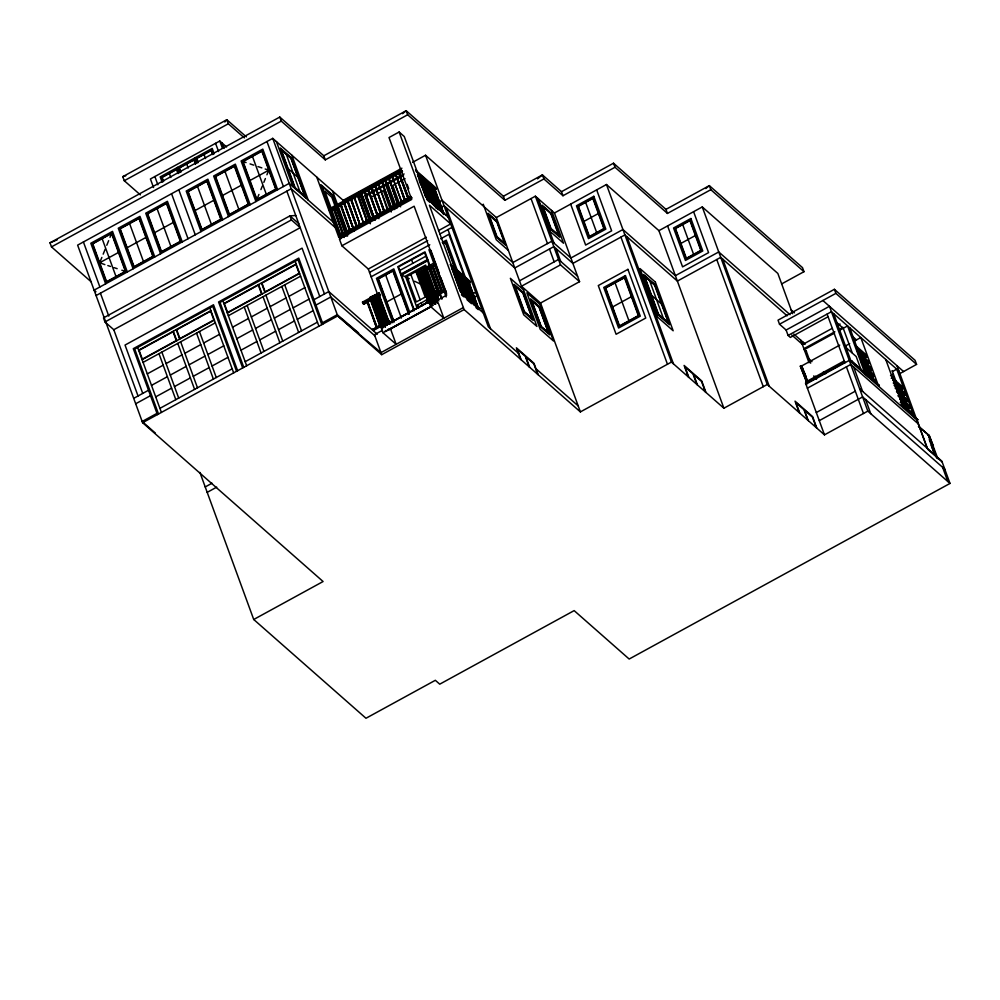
<?xml version="1.0" encoding="UTF-8"?>
<svg xmlns="http://www.w3.org/2000/svg" width="1000" height="1000" viewBox="0 0 1000 1000"><rect width="100%" height="100%" fill="white"/><g stroke="black" fill="none" stroke-linecap="round" stroke-linejoin="round"><path stroke-width="1.5" d="M437.525 298.825L439.338 292.987L435.112 290.988M104.85 264.613L99.688 262.75L101.862 257.4M103.175 254.15L105.188 249.175M106.788 245.263L108.65 240.675M110 237.325L111.55 233.525L125.4 271.4L106.613 281.688L92.762 243.812L111.55 233.525M256.913 199.425L275.7 189.137L261.85 151.275L243.062 161.55L256.913 199.425L258.938 194.45M260.912 189.575L262.3 186.137M263.837 182.375L265.387 178.55M266.913 174.788L268.775 170.2L265.2 169M927.688 435.213L929.137 435.3L937.85 458.725M929.137 435.3L933.4 446.05M224.8 122L226.838 119.712L246.363 136.888M402.55 113.675L406.175 110.712L503.387 196.25L504.875 200.312L543.9 178.962L562.975 195.738L615 167.262L667.45 213.425L710.812 189.7L803.988 271.688L782.138 283.65M537.562 178.85L542.413 174.9L561.487 191.688L562.975 195.738M705.75 188.55L709.325 185.637L802.5 267.638L803.988 271.688M805.925 383.488L844.938 362.125L805.55 383.15L806.65 384.787L805.925 384.175L849.262 360.4L917.138 420.125L917.85 419.725L903.913 406.775L903.162 407.1M387.562 320.863L388.65 320.262L389.538 321.025L390.562 323.812M387.75 321.375L389.237 321.8M388.45 321.625L389.538 321.025M891.263 378.312L894 376.8M899.475 373.8L916.575 364.387L915.088 360.337L834.388 289.312L778.025 320.163L779.513 324.225L786.112 330.025L788.088 335.438L790.337 337.425L828.012 316.8M140.35 194.862L124.275 180.725L122.788 176.663L226.838 119.712L228.325 123.775L244.4 137.912M124.275 180.725L228.325 123.775M226.562 146.975L219.788 141.012L150.412 178.975L153.55 187.537M91.3 281.925L51.487 246.887L50 242.825L279.788 117.062L323.8 155.8L325.288 159.863L407.663 114.775L504.875 200.312M51.487 246.887L281.275 121.125L325.288 159.863M354.325 230.825L343.162 200.338L272.738 138.363L77.625 245.138L142.613 422.7L323.088 581.525L253.725 619.487L199.9 472.413M99.688 262.75L118.475 252.463M127.15 247.725L145.938 237.438M154.238 232.887L173.388 222.413M195.062 210.55L213.85 200.263M222.525 195.512L241.312 185.238M249.625 180.688L268.775 170.2M323.8 155.8L406.175 110.712L407.663 114.775M96.088 295.562L291.188 188.787L335.2 227.525M417.837 175.238L418.925 174.638L427.788 200.637L404.263 136.525L399.125 132.012L389.012 137.55L411.675 199.462L339.412 239.013L341.887 245.775L368.3 269.025L377.463 294.062M104.975 321.962L291.413 219.925L300.212 227.675L113.787 329.712L104.975 321.962L103.5 317.9L289.925 215.875L295.763 215.5M343.162 200.338L401.9 168.188M412.587 162.338L425.538 155.25L496.337 217.55L521.475 286.238L540.55 303.025L580.388 411.9L671.438 362.075L723.9 408.225L767.25 384.5L824.475 434.85L867.825 411.125L950 483.438L629.163 659.038L574.15 610.612L439.738 684.175L435.337 680.3L365.975 718.263L253.725 619.487M402.525 171.562L330.275 211.112L329.45 210.387L328.95 209.037L401.213 169.488L401.65 170.675M329.45 210.387L401.7 170.837M343.013 234.587L334.15 208.6L343.013 234.587L333.338 208.65L334.425 208.837M346.45 232.712L336.763 206.775L337.863 206.962M340.875 204.713L350.425 230.538L349.6 230.588L340.2 204.887L341.287 205.075M353.312 228.95L344.45 202.963L353.312 228.95L343.638 203.012L344.725 203.2M356.463 226.838L347.062 201.137L348.15 201.325M360.175 225.2L351.312 199.2L360.175 225.2L350.5 199.25L351.587 199.438M354.475 197.075L363.612 223.312L353.925 197.375L355.025 197.562M367.038 221.438L358.175 195.45L367.038 221.438L357.362 195.5L358.45 195.688M361.337 193.325L370.475 219.562L360.788 193.625L361.887 193.812M373.9 217.688L365.037 191.688L373.9 217.688L364.225 191.737L365.312 191.925M377.875 215.512L368.475 189.812L377.337 215.8L367.663 189.862L368.75 190.05M380.5 213.688L371.087 187.987L372.188 188.175M401.975 171.075L398.55 172.963L407.95 198.65L408.812 198.637L399.087 172.662L408.812 198.637M341.012 204.838L349.875 230.837M402.3 171.363L398.875 173.238L408.275 198.938M404.087 173.95L364.787 195.45L373.888 220.312M366.25 195.875L385.763 185.188L394.688 209.587M403.537 175.463L387.925 184L396.85 208.4M371.1 197.275L383.387 190.55L391.225 211.988M405.062 178.688L392.775 185.413L400.613 206.838M418.925 174.638L418.1 174.7L426.987 198.962M419.3 176.525L420.662 176.175L419.85 176.238L429.25 201.925M422.675 177.175L421.05 178.062L422.95 177.413M424.412 178.7L422.788 179.6L426.55 182.9M423.062 179.838L424.688 178.95M424.525 181.125L426.15 180.238M424.8 181.375L426.425 180.475M426.275 182.662L427.9 181.775M428.175 182.013L426.812 182.362L436.213 208.062M429.637 183.3L428.013 184.2L433.237 188.8L434.862 187.9M428.288 184.438L429.913 183.55M429.762 185.725L431.388 184.838M430.037 185.975L431.662 185.075M338.85 236.088L411.112 196.537L338.85 236.088L339.913 237.362L412.163 197.812M342.738 234.35L343.55 234.288M353.85 228.663L353.175 228.837M359.9 224.95L351.037 198.962M366.763 221.2L367.587 221.137M373.625 217.438L374.45 217.387M383.925 211.8L384.738 211.75L383.925 211.8L375.062 185.812L384.462 211.513M390.788 208.05L391.613 207.987L390.788 208.05L381.925 182.05L391.337 207.75M394.225 206.175L395.037 206.112L394.225 206.175L385.363 180.175L394.762 205.875M397.65 204.288L398.475 204.237L397.65 204.288L388.787 178.3L398.2 204M401.625 202.113L392.225 176.412L401.9 202.362M404.525 200.538L405.337 200.475L404.525 200.538L395.662 174.537L405.062 200.238M339.725 236.85L358.812 226.4M361.538 224.913L369.712 220.438M372.438 218.938L409.25 198.787M431.5 187.262L433.125 186.375M431.775 187.5L433.4 186.612M138.625 350.2L210.888 310.65M223.9 303.538L296.15 263.988M434.55 189.938L436.175 189.05L435.675 187.7L415.525 169.963M341.887 245.775L414.15 206.225L446.688 295.163L436.213 300.863L434.375 295.85L435.25 296.625M427.512 200.4L428.325 200.338M142.1 359.675L214.35 320.125M227.362 313L299.625 273.463M143.088 362.375L215.338 322.825M228.35 315.712L300.613 276.163M434.237 204.513L442.013 200.263L512.812 262.562L551.825 241.213L570.9 258L622.925 229.525L675.387 275.675L718.737 251.95L790.05 314.7M434.475 206.525L435.288 206.475L425.887 180.775M436.5 208.3L427.362 182.062L437.038 208.012M437.512 209.225L443.988 205.675L514.788 267.975L553.812 246.625L572.888 263.4L624.913 234.925L677.362 281.087L720.725 257.362L787.138 315.812M438.5 209.3L429.1 183.6L438.237 209.838M147.287 373.875L163.188 365.175M166.075 363.587L181.975 354.888M184.862 353.312L200.763 344.613M203.65 343.025L219.55 334.325M232.562 327.212L248.45 318.5M251.35 316.925L267.238 308.225M270.138 306.637L286.025 297.938M288.925 296.363L304.812 287.663M443.375 214.488L444 214.137L434.6 188.438L433.7 188.55L442.575 212.812M151.5 385.375L167.4 376.675M170.287 375.087L186.188 366.388M189.075 364.8L204.975 356.1M207.862 354.525L223.762 345.825M236.762 338.7L252.662 330M255.55 328.425L271.45 319.725M274.337 318.137L290.238 309.438M293.125 307.85L309.025 299.15M368.3 269.025L426.362 237.237M438.525 230.588L450.675 223.938L429.4 205.212L461.938 294.137L483.212 312.863M133.7 398.363L148.512 390.25M313.988 299.688L328.8 291.575L377.3 334.25M503.387 196.25L542.413 174.9L543.9 178.962M369.538 272.413L427.675 240.65M439.85 234L451.938 227.387M135.675 403.762L150.5 395.662M315.963 305.1L330.775 296.988L374.8 335.725M371.138 276.788L429.775 244.762M440.675 238.8L448.862 234.338L464.137 276.062M155.7 396.863L171.6 388.162M174.488 386.587L190.387 377.887M193.275 376.3L209.175 367.6M212.062 366.025L227.963 357.325M240.975 350.2L256.863 341.5M259.762 339.913L275.65 331.213M278.55 329.637L294.438 320.938M297.337 319.35L313.225 310.65M442.275 242.387L446.287 240.2L457.788 271.712M443.038 243.188L445.575 241.8L455.163 268.062M442.912 243.663L445.337 242.338L454.775 268.225M496.337 217.55L535.363 196.2L554.438 212.987L579.562 281.663L540.55 303.025M399.825 270.45L425.9 256.188M400.775 274.812L427.925 259.962L424.963 251.85L397.8 266.688L413.975 310.875M414.363 310.15L401.5 275.025L427.575 260.775L441.475 298.85M159.913 408.363L232.175 368.812M245.175 361.7L317.438 322.15M561.487 191.688L613.513 163.212L665.962 209.375L667.45 213.425M156.975 413.375L142.162 421.488L155.375 433.113M322.45 322.812L337.262 314.7L358.612 332.938M384.087 326.55L373.5 297.613L370.85 298.9L370.037 297.413L379.113 293.025L380.425 295.1L378.188 296.325M425.763 268.075L426.175 269.2L417.1 273.587L416.287 272.1L417.738 271.312L418.537 272.8M374.288 298.463L374.275 297.688L374.825 298.175L363.812 304.2L362.987 303.475L362.488 302.125L379.113 293.025M142.613 422.7L337.713 315.925L380.988 352.625L463.363 307.55M370.85 298.9L374.038 297.312L384.625 326.25M417.1 273.587L420.112 272.1L432.287 305.375L419.95 272.175M362.987 303.475L375.575 296.588M386.375 325.15L376.425 296.188L386.912 324.85M386.525 322.85L377.275 295.788M420.25 272.075L422.5 270.975L434.55 303.938M424.4 269.862L425.775 270.287M387.987 324.113L377.587 295.688L379.825 294.562L380.425 295.1M422.962 270.8L426.175 269.2M376.575 325.95L367.688 301.688L376.55 327.675L366.875 301.737L367.962 301.925M379.988 325.8L371.125 299.8L380.525 325.5L379.712 325.562L370.3 299.862L371.4 300.05M425.225 269.8L434.9 295.738M428.65 267.925L429.475 267.875L438.338 293.863L428.65 267.925L429.2 268.412M425.5 270.05L435.45 295.45M429.475 267.875L438.338 293.863M424.625 270.05L425.225 270.587L436.075 264.65L432.413 266.325L441.812 292.025M386.838 301.9L401.287 293.988M451.312 266.663L453.725 265.35M453.088 268.025L451.737 268.375L453.088 268.025L462.5 293.725M554.438 212.987L606.462 184.513L658.913 230.662L723.9 408.225M463.175 294.125L454.012 269.613L454.837 269.562L453.75 270.15M456.85 270.55L455.487 271.688M457.125 270.8L455.763 271.15L465.163 296.85M458.587 272.087L456.962 272.975L462.463 277.825L464.087 276.925M457.238 273.225L458.862 272.325M458.7 274.513L460.325 273.625M458.975 274.75L460.6 273.863M460.45 276.05L462.075 275.15M469.875 300.012L460.988 275.75L462.35 275.4M462.188 277.575L463.812 276.688M384.837 324.212L373.45 330.45L372.575 329.675L381.238 324.325M434.2 295.35L444.65 289.625L445.525 290.387M465.562 278.225L463.925 279.113L467.413 282.175L469.038 281.288M438.062 293.625L438.875 293.562M372.575 329.675L381.425 324.837M417.425 304.962L418.525 307.962L417.425 304.962L431.362 297.35M464.2 279.35L465.838 278.463M372.388 329.175L373.263 329.938L383.387 324.4M435.062 296.112L441.6 292.538M435.737 296.363L445.7 290.9L444.837 290.125L434.862 295.587L437.1 300.113M465.675 280.65L467.3 279.75M465.95 280.887L467.575 280M383.65 326.438L431.337 300.338L435.737 304.2L423.338 270.575L433.113 299.05M387.55 324.487L433.888 299.137L438.288 303.012L443.85 318.225L430.65 306.6L418.25 272.975M433.625 300.45L434.438 300.4M468.137 282.175L468.775 281.825L478.175 307.525L468.5 281.588L469.8 282.738M382.488 330.288L374.425 334.7L381.725 354.663L464.1 309.575L580.388 411.9M430.275 304.387L419.263 272.5M468.725 283.325L470.35 282.438L469.85 281.087L450.812 264.337M583.925 221.425L598.375 213.512M386.225 330.588L385.4 330.65M420.95 271.7L433.188 305.4L428.787 301.525L381.1 327.638L382.95 332.7L430.65 306.6M385.5 331.5L431.825 306.15M388.05 330.312L431.65 306.438M460.062 291.1L464.062 288.913M465.425 292.638L469.4 290.462M463.425 295.312L463.7 295.55M467.025 297.013L471.712 294.45M473.038 293.725L475.688 292.275M470.763 299.125L476.95 295.738M470.387 301.45L471.213 301.388L461.525 275.45L470.938 301.15M472.413 303.225L463.275 276.988L472.95 302.925M473.875 304.513L474.7 304.462L465.288 278.762M519.487 280.825L558.513 259.475L577.587 276.25M477.275 307.625L477.9 307.288M475.975 307.613L478.225 309.575L479.938 308.637L460.712 291.388M521.475 286.238L560.487 264.875L579.562 281.663M665.962 209.375L709.325 185.637L710.812 189.7M658.913 230.662L702.275 206.938L777.837 273.438L792.575 313.712M205.212 486.938L212.013 483.212M207.2 492.35L216.713 487.137M680.925 243.425L695.387 235.512M612.612 306.95L631.4 296.663M779.513 324.225L835.875 293.375L916.575 364.387M786.112 330.025L829.463 306.3L867.825 411.125M788.088 335.438L831.45 311.712L898.95 371.112M802.412 344.65L832.013 328.45M837.387 325.513L840.088 324.038M803.888 348.713L834.837 331.775M838.875 329.562L842.913 327.35L852.237 352.825M834.55 333.062L804.237 349.65L806.438 351.587M839.613 330.288L847.588 325.925L865.413 374.613L866.137 374.212L851.812 360.925L851.075 361.262M801.413 365.562L807.712 381.425L806.625 382.013L800.325 366.15L802.15 366.213M839.712 345.125L801.775 365.887L807.35 381.1M849.688 343.625L845.625 345.85L847.225 350.213M853.75 341.4L860.8 337.537L878.612 386.238L879.338 385.838L867.962 375.138L867.212 375.475M805.9 381.375L806.975 380.775M806.263 381.7L843.925 361.075M866.137 374.212L852.188 361.95L851.462 362.337L833.688 313.688M807.387 388.188L850.75 364.462L918.25 423.862M864.3 358.35L866.825 356.975L865.962 354.6L854.95 344.925M867.038 361.725L868.312 361.025L869.175 363.4L866.65 364.775M869 371.2L871.525 369.825L870.662 367.45L860.75 358.738M879.338 385.838L868.337 376.15L867.613 376.55L849.788 327.863M871.35 377.625L873.875 376.25L873.012 373.875L862 364.188M816.3 412.537L855.325 391.175M865.225 372.987L876.225 382.675L875.362 380.3L874.1 381L872.613 376.938L864.912 370.163M892.412 371.55L896.75 369.175L914.175 416.788L916.375 418.725L896.963 365.7M890.525 375.725L893.25 374.225M819.275 420.65L862.625 396.925L944.8 469.237M893.8 382.512L901.513 389.3L902.775 388.6L901.912 386.238L892 377.525M902.987 393.35L904.262 392.663L905.125 395.025L903.863 395.725L895.05 387.975M905.35 399.775L906.612 399.087L907.475 401.45L904.95 402.837M903.188 407.163L903.913 406.775L917.85 419.725M904.287 407.788L903.562 408.188L885.738 359.487M907.3 409.263L909.825 407.875L908.962 405.513L897.95 395.825M910.05 412.625L911.312 411.938L912 414.4M918.462 426.362L928.375 434.875L936.912 458.212M416.287 272.1L425.363 267.725L426.062 269.25M370.037 297.413L377.663 293.825L388.787 324.025M372.188 298.188L379.825 294.562M375.037 296.887L385.7 325.525M377.587 295.688L386.35 318.888M865.013 373.537L865.763 373.2M878.225 385.15L878.962 384.825M50 242.825L57.2 239.838M122.788 176.663L125.75 175.787M107.812 265.55L110.512 266.438M114.113 267.663L117.163 268.663M121.85 270.238L125.4 271.4M243.062 161.55L246.088 162.575M250.062 163.912L253.762 165.15M257.975 166.575L261.837 167.875M401.5 275.025L409.263 278.7M414.575 281.238L420.438 284.012M425.2 286.275L427.788 287.512M822.862 300.487L903.575 371.538M836.312 322.175L843.25 328.288M852.062 336.037L856.462 339.913M856.925 348.25L866.825 356.975M892.688 379.988L902.775 388.6M857.85 350.887L865.562 357.663M857.3 351.35L868.312 361.025M893.25 382.975L904.262 392.663M858.175 353.713L869.175 363.4M894.112 385.35L905.125 395.025M859.1 356.337L867.913 364.087L868.9 366.788M896.7 390.375L906.612 399.087M861.625 361.1L871.525 369.825M896.475 391.775L907.475 401.45M845.75 347.337L856.188 356.525L860.75 368.975M861.462 362.762L870.263 370.513L871.25 373.212M898.512 395.363L906.213 402.15L907.2 404.85M863.975 367.525L873.875 376.25M899.925 399.162L909.825 407.875M900.863 401.788L908.562 408.575M864.362 370.613L875.362 380.3M900.3 402.25L911.312 411.938M901.175 404.625L912.175 414.3M790.975 309.775L794.438 312.838M918.612 426.287L928.375 434.875M859.663 388.812L927.163 448.212L916.762 419.8M927.438 448.45L941.838 461.125L950 483.438M942.138 461.962L927.75 449.3L917.038 420.05M793.825 334.062L805.25 344.125M791.838 335.062L802.25 344.237M808.55 358.6L811.988 361.625M823.438 371.7L825.725 373.725M800.325 366.15L806.625 382.013M644.85 276.525L654.388 284.913M651.787 295.462L661.325 303.85M550.688 213.612L543.038 206.65L551.2 228.962L558.913 235.75L550.737 213.425M658.713 314.387L668.25 322.788M551.263 228.787L558.6 235.25M489.288 215.275L496.625 221.725M497.2 236.912L504.538 243.375M508.35 250.387L496.25 239.737L483.237 204.2M416.012 171.312L436.175 189.05M431.112 185.375L440.525 211.075M435.637 189.35L434.325 188.2L444 214.137M434.05 188.588L430.3 185.425L439.45 209.95M421.863 178.012L430.475 202.037M425.35 181.075L433.95 205.1M398.275 172.712L399.1 173.438M426.538 198L448.2 217.175M426.725 198.512L445.575 214.75M395.387 174.3L396.213 175.025M394.837 174.587L395.662 175.325M391.95 176.175L392.775 176.9M391.413 176.475L392.238 177.2M515.275 286.288L522.612 292.75M388.512 178.05L389.338 178.775M387.975 178.35L388.8 179.075M385.087 179.938L385.913 180.662M384.538 180.225L385.375 180.95M381.65 181.812L382.475 182.537M381.112 182.113L381.938 182.838M524.65 311.913L531.987 318.363M378.225 183.688L379.05 184.412M377.675 183.988L378.5 184.713M374.787 185.562L375.613 186.3M374.25 185.863L375.075 186.588M450.175 264.688L470.35 282.438M387.362 209.925L378.5 183.925L388.175 209.875M460.062 274.163L469.462 299.862M454.787 270.15L464.862 279.012M452.55 268.325L460.637 290.925M459.525 274.462L468.925 300.15M464.75 279.062L474.15 304.75M466.488 280.587L475.1 304.613M469.175 283.075L467.863 281.925L476.75 306.2M435.575 263.3L434.75 262.575L423.913 268.512L425.225 270.587M431.812 265.8L432.638 266.525M460.9 291.887L479.938 308.637M467.725 298.325L458.05 272.387L467.2 296.9M461.425 294.8L463.663 296.775M467.025 299.725L471.5 303.675M426.037 269.75L425.487 269.262L435.525 264.163L432.088 266.05L441.488 291.75M518.4 353.275L488.325 326.812L425.538 155.25M536.013 368.775L578.188 405.9M281.45 149.963L290.988 158.35L304.85 196.225L295.312 187.838M364.15 223.025L363.612 223.312M288.387 168.9L297.925 177.288M328.95 209.037L330.275 211.112M431.9 301.6L420.8 271.775M430.812 304.088L419.1 272.575M333.225 222.113L289.2 183.375L94.1 290.15L95.938 291.775M344.2 237.5L340.725 234.438L324.875 191.15L331.85 197.288L346.1 236.238M339.038 236.588L339.913 237.362M298.725 223.612L289.925 215.875L291.413 219.925M378.162 295.163L388.925 323.95M362.488 302.125L363.812 304.2M391.312 328.188L390.775 328.488M388.488 329.15L387.95 329.45M382.95 332.7L396.163 344.325L390.588 329.113M381.725 354.663L337.713 315.925L272.738 138.363M371.488 296.625L383.013 327.762M942.6 467.3L947.8 481.5M928.238 434.95L936.237 456.825M929.275 439.55L934.038 452.562M931.275 445.487L933.925 452.725M901.513 389.3L902.5 392M903.863 395.725L904.85 398.425M892.062 370.613L896.112 381.65M867.962 375.138L868.337 376.15M834.388 289.312L835.875 293.375M851.812 360.925L852.188 361.95M853.688 367.05L862.6 391.4M865.562 399.513L870.763 413.713M827.113 314.088L844.938 362.812M846.413 366.838L863.487 413.5M802.975 342.113L803.787 344.35M806.087 350.65L810.675 363.175M815.45 376.225L816.513 379.125M800.775 340.188L809.025 362.738M813.812 375.838L814.887 378.738M804.675 373.125L806.2 377.275M805.55 383.15L824.475 434.85M816.838 428.137L812.638 416.637L795.025 401.15L799.237 412.65M816.287 427.65L812.45 417.175L804.475 410.15L808.312 420.637M807.763 420.15L803.925 409.663L795.95 402.65L799.788 413.125M722.738 259.137L769.262 386.275M702.275 206.938L767.25 384.5M716.75 259.538L763.275 386.675M693.6 211.688L708.587 252.638L682.575 266.875L667.588 225.925M682.712 224.587L693.6 254.35M705.925 392.413L701.712 380.913L684.1 365.425L688.312 376.925M705.375 391.925L701.538 381.45L693.55 374.425L697.387 384.913M696.838 384.425L693 373.938L685.025 366.925L688.863 377.4M613.513 163.212L615 167.262M649.625 280.712L663.487 318.587M626.925 236.713L673.45 363.85M606.462 184.513L671.438 362.075M620.938 237.1L667.463 364.25M596.663 189.875L611.65 230.825L585.638 245.062L570.65 204.112M585.638 202.4L596.663 232.537M615.075 282.875L628.938 320.737M551.5 210.4L563.513 243.238L550.312 231.625L538.288 198.775M537.562 198.137L554.038 243.15M556.013 248.562L560.712 261.413M535.363 196.2L560.487 264.875M531.025 198.575L547.487 243.588M549.475 248.988L554.175 261.837M538.2 374.775L534 363.288L516.388 347.788L520.6 359.288M537.65 374.3L533.825 363.812L525.837 356.788L529.675 367.275M529.125 366.788L525.288 356.312L517.312 349.288L521.15 359.775M446.188 207.613L490.525 328.75M434.487 190.212L442.85 213.062M468.663 283.6L477.025 306.438M476.438 305.988L466.763 280.05L476.163 305.75M441.2 211.475L432.038 186.962L440.925 211.238M447.962 229.562L475.375 304.862M471.887 301.8L462.725 277.275L472.137 302.975M427.612 184.037L435.975 206.875M461.262 275.988L469.1 297.4M433.55 204.938L423.875 179L433.275 204.7M431.962 202.387L423.325 179.3L431.688 202.138M466.138 295.763L457.5 272.675L466.388 296.95M465.988 296.788L456.3 270.85L465.712 296.55M422.388 179.438L430.225 200.85M456.562 272.812L464.913 295.663M420.387 175.938L430.062 201.875M454.562 269.312L464.237 295.262M418.65 174.4L428.05 200.1M452.812 267.787L462.225 293.488M417.7 174.537L426.062 197.375M451.35 266.488L460.238 290.763M417.425 174.3L425.788 197.138M451.6 267.675L459.963 290.525M419.25 180.55L420.812 184.825M399.125 132.012L464.1 309.575M407.15 184.4L408.725 188.688M430.825 250.275L439.237 273.275M440.812 277.587L446.6 293.387M430.337 250.125L446.35 293.875M428.888 249.713L446.175 296.962M442.35 291.725L432.625 265.75L442.038 291.45M405.337 200.475L395.938 174.775L404.8 200.775M429.2 267.625L438.6 293.325M425.2 269.7L437.375 302.975M425.037 269.775L437.1 302.738M426.25 274.337L436.3 301.825M424.5 270.075L436.037 301.6M424.35 270.1L435.913 301.688M424.188 270.175L435.637 301.45M423.812 270.4L431.163 290.5M433.263 296.238L435.363 301.988M423.5 270.5L435.087 301.75M423.475 272.225L433.9 300.7M397.95 202.812L389.062 178.538L397.413 203.1M422.65 270.9L434.825 304.175M422.638 272.65L433.225 301.588M421.8 271.3L433.363 302.887M421.65 271.375L433.088 302.65M421.262 271.6L432.825 303.188M421.1 271.675L432.025 301.525M420.412 272L427.188 290.5M428.75 294.775L431.35 301.887M419.562 272.4L422.212 279.637M423.275 282.525L430.15 301.337M395.037 206.112L385.637 180.413L394.5 206.412M419.412 272.475L430.938 304M386.475 183.588L395.562 208.438M419.237 274.237L428.175 298.637M418.413 272.9L430 304.137M417.863 273.2L428.812 303.087M417.713 273.275L428.537 302.85M411.562 259.775L412.863 263.325M415.9 271.637L425.213 297.062L416.325 301.938L407.025 276.475L424.8 266.775L434.087 292.213M426.312 300.113L427.375 303.038M391.613 207.987L382.2 182.3L391.062 208.287M410.838 274.4L420.15 299.837M421.25 302.875L422.287 305.725M384.738 211.75L375.337 186.05L384.2 212.05M417 307.825L405.4 276.15L425.65 265.087L438.787 301.05M381.312 213.625L371.912 187.925L380.775 213.925M371.637 187.688L381.037 213.388M368.2 189.562L378.938 218.713M409.55 311.825L393.825 268.863L376.475 278.35L392.725 322.738M364.762 191.45L375.175 220.263M409.125 314.225L393.113 270.475L377.938 278.762L393.413 321.05M408.65 314.125L392.875 271.012L378.425 278.913L394.2 322.025M370.487 217.838L361.613 193.562L370.475 219.562M358.7 191.838L370.387 223.775M357.9 195.2L367.312 220.9M357.287 226.775L347.875 201.075L356.737 227.075M347.6 200.837L357.013 226.537M388.65 320.262L389.675 323.05M379.137 294.913L389.725 323.85M378.975 294.988L389.462 323.65M344.175 202.712L353.575 228.412M378.125 295.387L388.525 323.812M378.512 296.95L379.575 299.825M381.675 305.575L383.263 309.9M377.438 295.712L387.85 324.188M380.438 304.788L382.675 310.625M384.487 316.087L385.8 319.188M376.587 296.112L387.175 325.05M376.575 297.863L386.1 323.9M375.737 296.512L386.25 325.225M374.888 296.913L385.312 325.387M374.738 296.988L385.55 326.562M340.737 204.6L350.15 230.287M382.163 318.562L374.35 297.213L385.012 326.863M384.25 324.263L385.288 327.1M376.35 305.125L377.4 307.975M373.188 297.712L383.7 326.425M373.038 297.787L383.438 326.213M374.75 303.75L383.162 326.725M372.488 298.087L382.9 326.512M332.525 190.975L337.312 204.05M338.375 206.95L348.462 234.537M371.8 298.412L382.225 326.875M371.65 298.488L382.463 328.062M346.987 232.413L337.587 206.713L347.612 235.938M337.312 206.475L346.712 232.175M336.375 205.225L332.625 194.988L320.887 184.662L340.688 238.762L338.663 236.988L316.75 177.1M370.85 299.562L380.25 325.262M347.15 235.7L332.45 195.525L321.812 186.163L340.712 237.812M333.875 208.35L343.275 234.05M367.413 301.438L376.825 327.137M279.788 117.062L281.275 121.125M291.812 155.15L308.275 200.162M306.075 198.225L291.225 157.65L280.225 147.963L295.075 188.538M286.225 154.162L300.075 192.025M276.4 141.588L292.875 186.6M286.85 191.163L324.462 293.95M266.95 141.525L283.425 186.537M319.775 296.525L302.075 248.162L125.037 345.062L142.738 393.413M277.638 189.7L262.8 149.125L241.112 160.987L255.963 201.562M322.9 324.025L298.762 258.1L218.562 301.988L242.688 367.925M321.812 324.625L298.05 259.7L220.012 302.413L243.775 367.337M295.163 261.288L318.925 326.2M252.45 156.412L266.312 194.288M284.713 284.862L301.537 330.85M281.825 286.45L298.65 332.425M250.188 204.725L235.338 164.15L213.663 176.012L228.512 216.6M222 142.95L224.013 148.45M219.788 141.012L222.3 147.875M215.562 143.325L218.575 151.562M224.988 171.438L238.85 209.312M214.2 153.812L212.213 148.4L160.188 176.875L162.162 182.288M261.475 282.975L264.938 292.438M265.925 295.15L282.75 341.138M213.062 154.262L211.5 150.013L196.325 158.312L197.887 162.575M212.75 154.6L211.262 150.538L196.812 158.45L198.3 162.512M258.575 284.55L262.05 294.025M263.038 296.725L279.862 342.713M204.037 154.5L205.525 158.55M222.725 219.762L207.875 179.188L186.2 191.05L201.05 231.625M194.875 157.887L196.85 163.3M195.725 163.762L194.163 159.5L178.988 167.8L180.55 172.062M195.413 164.088L193.925 160.037L179.475 167.95L180.95 172M247.138 305.425L263.962 351.413M244.25 307.013L261.075 353M197.537 186.462L211.388 224.338M186.7 163.988L188.188 168.05M177.525 167.387L179.513 172.787M178.375 173.25L176.812 168.988L161.637 177.3L163.2 181.55M178.062 173.588L176.575 169.525L162.125 177.438L163.612 181.488M222.9 300.837L246.663 365.75M178.8 189.775L195.263 234.788M169.35 173.475L170.837 177.537M237.625 370.7L213.5 304.762L133.3 348.663L157.425 414.6M171.562 193.725L188.038 238.738M236.55 371.287L212.787 306.375L134.75 349.087L158.512 414M209.9 307.95L233.663 372.875M182.262 241.9L167.413 201.325L145.738 213.2L160.588 253.775M154.863 176.537L157.875 184.788M157.062 208.612L170.925 246.488M199.45 331.525L216.275 377.512M196.55 333.113L213.388 379.1M154.8 256.938L139.95 216.363L118.275 228.225L133.125 268.8M176.2 329.637L179.675 339.113M180.662 341.812L197.488 387.8M173.312 331.225L176.775 340.688M177.763 343.4L194.6 389.375M129.613 223.637L143.463 261.512M161.875 352.1L178.7 398.088M158.975 353.675L175.812 399.663M127.338 271.962L112.5 231.388L90.812 243.25L105.662 283.825M102.15 238.675L116.013 276.537M137.637 347.5L161.4 412.425M83.413 241.975L99.887 286.988M100.425 293.188L108.8 316.1M113.787 329.712L138.038 395.988M458.837 274.587L463.537 287.475M456.75 272.438L462.612 288.488M456.35 272.538L462.125 288.35M427.925 259.962L442.15 298.938M435.712 296.675L437.275 300.95M385.65 274.962L401.388 318.087M111.788 233L92.275 243.675L106.375 282.225L125.887 271.537L111.788 233M139.238 217.963L119.725 228.637L133.837 267.188L153.35 256.512L139.238 217.963M166.7 202.938L147.188 213.612L161.3 252.162L180.8 241.488L166.7 202.938M207.162 180.787L187.65 191.462L201.762 230.012L221.275 219.338L207.162 180.787M234.625 165.763L215.113 176.438L229.225 214.988L248.725 204.312L234.625 165.763M262.087 150.738L242.575 161.412L256.675 199.963L276.188 189.275L262.087 150.738M139 218.5L120.213 228.787L134.075 266.65L152.863 256.375L139 218.5M166.462 203.475L147.675 213.75L161.537 251.625L180.325 241.35L166.462 203.475M206.925 181.325L188.137 191.612L202 229.475L220.787 219.2L206.925 181.325M234.387 166.3L215.6 176.575L229.462 214.45L248.25 204.163L234.387 166.3M173.075 331.763L139.113 350.35L142.338 359.137L176.287 340.55L173.075 331.763M210.65 311.188L176.688 329.775L179.913 338.575L213.863 319.988L210.65 311.188M258.337 285.087L224.375 303.675L227.6 312.475L261.562 293.888L258.337 285.087M295.912 264.525L261.95 283.113L265.175 291.9L299.137 273.312L295.912 264.525M424.6 252.662L398.525 266.9L401.125 274L427.2 259.762L424.6 252.662M593.812 196.3L576.462 205.787L588.45 238.65L605.825 229.137L593.812 196.3M593.1 197.913L577.925 206.213L589.2 237.025L604.375 228.725L593.1 197.913M592.863 198.45L578.4 206.35L589.438 236.488L603.888 228.575L592.863 198.45M690.888 218.5L673.55 227.987L685.438 260.438L702.763 250.95L690.888 218.5M690.175 220.1L675 228.412L686.137 258.837L701.312 250.538L690.175 220.1M689.938 220.637L675.487 228.55L686.375 258.3L700.825 250.4L689.938 220.637M627.913 269.35L598.288 285.562L616.1 334.263L645.738 318.05L627.913 269.35M625.425 275.587L603.75 287.45L618.6 328.025L640.275 316.163L625.425 275.587M624.712 277.188L605.2 287.875L619.312 326.413L638.812 315.738L624.712 277.188M624.475 277.725L605.688 288.012L619.55 325.887L638.337 315.6L624.475 277.725M655.35 282.087L639.938 268.525L657.763 317.225L673.162 330.775L655.35 282.087M654.638 284.212L643.625 274.525L658.475 315.1L669.475 324.787L654.638 284.212M654.45 284.738L644.55 276.025L658.65 314.575L668.562 323.288L654.45 284.738M550.925 212.9L542.112 205.15L551.025 229.5L559.825 237.25L550.925 212.9M496.863 221.025L488.05 213.275L496.962 237.625L505.775 245.362L496.863 221.025M496.675 221.55L488.975 214.775L497.15 237.087L504.85 243.875L496.675 221.55M422.4 177.712L431.812 203.412L422.4 177.712M432.863 186.912L442.262 212.613L432.863 186.912M523.562 289.925L510.363 278.3L523.725 314.825L536.925 326.438L523.562 289.925M540.075 304.45L526.862 292.825L540.225 329.35L553.438 340.962L540.075 304.45M522.85 292.038L514.05 284.3L524.412 312.613L533.212 320.363L522.85 292.038M539.362 306.562L530.55 298.825L540.913 327.15L549.725 334.888L539.362 306.562M522.675 292.575L514.963 285.788L524.587 312.087L532.288 318.863L522.675 292.575M539.175 307.1L531.475 300.325L541.1 326.613L548.8 333.387L539.175 307.1M539.113 307.275L531.788 300.825L541.163 326.438L548.488 332.887L539.113 307.275M291.05 158.175L281.15 149.462L295.25 188.012L305.163 196.725L291.05 158.175"/></g></svg>
